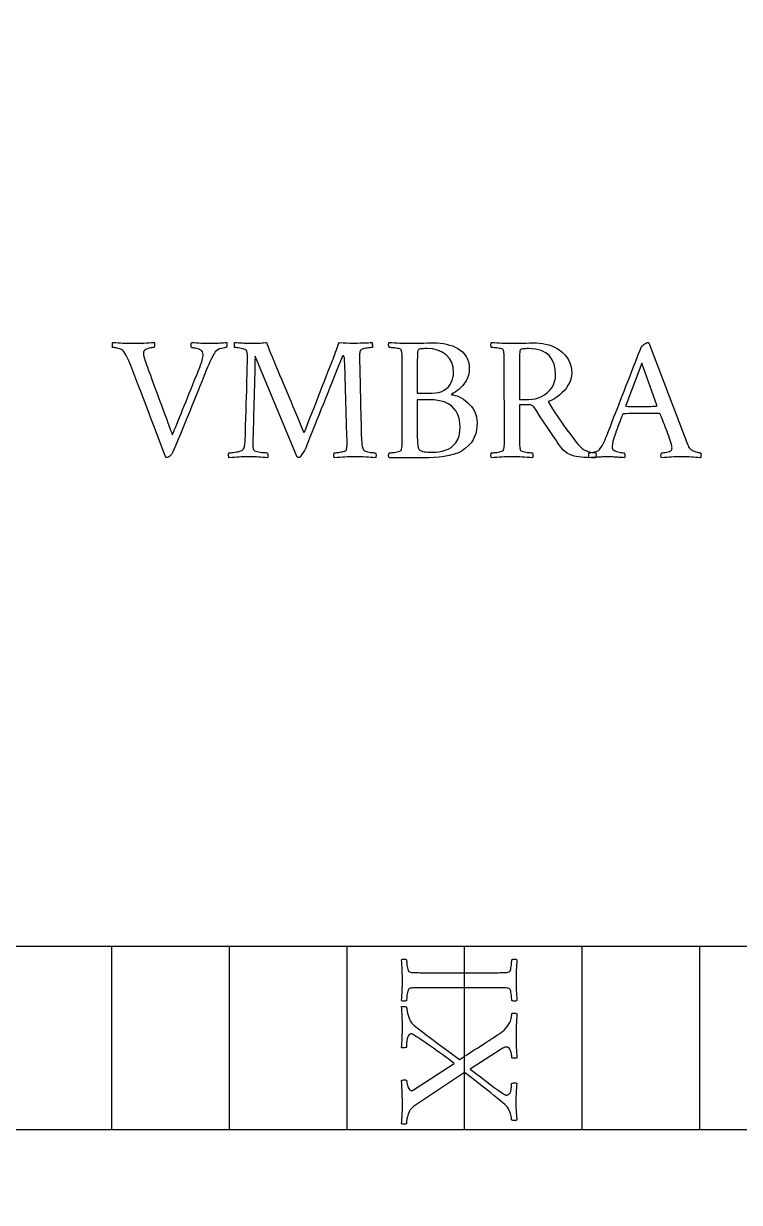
# Model space of a CAD drawing. Header units: millimetres. Extents: x -93 to 93, y -93 to 104.
# Drawn here: x 0.88 to 22.42, y -44.65 to -9.17 of the extents above; entities that cross this region are included whole.
import ezdxf

# ---------------------------------------------------------------- set-up
doc = ezdxf.new("R2010")
doc.units = ezdxf.units.MM
for name, color, linetype in [('CUT_OUTER', 1, 'Continuous'), ('ENGRAVE', 7, 'Continuous'), ('TEXT', 5, 'Continuous')]:
    doc.layers.add(name, color=color, linetype=linetype)

msp = doc.modelspace()

# ---------------------------------------------------------------- linework, layer by layer
at = {"layer": 'CUT_OUTER'}
msp.add_arc((-0.0002, -0.0002), 92.4998, 179.658282, 0.243527, dxfattribs=at)
at = {"layer": 'ENGRAVE'}
for points in [[(-42.4575, 0), (-42.4575, -42.4575), (42.4575, -42.4575), (42.4575, 0)], [(-36.938, 0), (-36.938, -36.938), (36.938, -36.938), (36.938, 0)], [(3.5381, -42.4575), (3.5381, -36.938)], [(7.0763, -42.4575), (7.0763, -36.938)], [(10.6144, -42.4575), (10.6144, -36.938)], [(14.1525, -42.4575), (14.1525, -36.938)], [(17.6906, -42.4575), (17.6906, -36.938)], [(21.2288, -42.4575), (21.2288, -36.938)]]:
    msp.add_lwpolyline(points, dxfattribs=at)
for radius in [90.65, 90.65, 88.2219, 83.7125, 83.7125, 80.1513, 73.5375, 73.5375, 69.6525, 62.4375, 62.4375]:
    msp.add_circle((0, 0), radius, dxfattribs=at)
at = {"layer": 'TEXT'}
for points in [[(4.1656, -18.7931), (4.2504, -18.7926), (4.3338, -18.7911), (4.4159, -18.7886), (4.4967, -18.785), (4.5765, -18.7812), (4.6556, -18.7777), (4.7341, -18.7745), (4.8119, -18.7717), (4.8164, -18.7849), (4.8192, -18.8031), (4.8204, -18.8263), (4.8199, -18.8545), (4.8177, -18.8817), (4.8139, -18.9019), (4.8084, -18.9151), (4.8012, -18.9213), (4.787, -18.9221), (4.7658, -18.9246), (4.7376, -18.9288), (4.7024, -18.9346), (4.6641, -18.9426), (4.6269, -18.9533), (4.5907, -18.9667), (4.5555, -18.9827), (4.5251, -19.0025), (4.5034, -19.0274), (4.4904, -19.0573), (4.486, -19.0922), (4.4921, -19.1463), (4.5101, -19.223), (4.5401, -19.3225), (4.5822, -19.4447), (4.6054, -19.5083), (4.6323, -19.5816), (4.6628, -19.6645), (4.697, -19.7572), (4.7339, -19.8572), (4.7725, -19.9622), (4.8127, -20.0722), (4.8546, -20.1872), (4.8975, -20.3047), (4.9407, -20.4222), (4.9843, -20.5397), (5.0282, -20.6572), (5.0713, -20.7724), (5.1123, -20.8829), (5.1514, -20.9887), (5.1884, -21.0899), (5.2228, -21.1842), (5.2539, -21.2695), (5.2816, -21.3458), (5.306, -21.413), (5.3262, -21.4686), (5.3413, -21.5098), (5.3515, -21.5367), (5.3567, -21.5492), (5.365, -21.531), (5.3794, -21.4978), (5.3998, -21.4496), (5.4261, -21.3863), (5.4574, -21.3107), (5.4922, -21.2254), (5.5308, -21.1304), (5.573, -21.0258), (5.6183, -20.9134), (5.6658, -20.7954), (5.7157, -20.6717), (5.768, -20.5424), (5.8216, -20.4097), (5.8755, -20.276), (5.9297, -20.1413), (5.9843, -20.0056), (6.0382, -19.8714), (6.0905, -19.7412), (6.1411, -19.615), (6.19, -19.4928), (6.208, -19.4467), (6.2247, -19.3993), (6.24, -19.3506), (6.2541, -19.3005), (6.2657, -19.2518), (6.2741, -19.207), (6.2791, -19.1663), (6.2808, -19.1296), (6.2763, -19.0895), (6.2627, -19.0548), (6.2402, -19.0254), (6.2087, -19.0014), (6.1719, -18.9817), (6.1339, -18.9653), (6.0945, -18.9523), (6.0538, -18.9426), (6.0155, -18.9356), (5.9836, -18.9306), (5.9581, -18.9276), (5.9389, -18.9266), (5.9296, -18.9181), (5.9229, -18.9032), (5.9189, -18.882), (5.9175, -18.8545), (5.9189, -18.8263), (5.9229, -18.8031), (5.9296, -18.7849), (5.9389, -18.7717), (6.01, -18.7745), (6.0791, -18.7777), (6.1462, -18.7812), (6.2113, -18.785), (6.2764, -18.7886), (6.3435, -18.7911), (6.4126, -18.7926), (6.4837, -18.7931), (6.542, -18.7929), (6.5939, -18.7924), (6.6395, -18.7916), (6.6787, -18.7904), (6.7146, -18.7889), (6.7501, -18.787), (6.7854, -18.7849), (6.8202, -18.7824), (6.857, -18.7797), (6.8977, -18.777), (6.9424, -18.7744), (6.9912, -18.7717), (6.9955, -18.785), (6.9979, -18.8037), (6.9982, -18.8278), (6.9965, -18.8572), (6.9935, -18.8852), (6.9898, -18.9052), (6.9855, -18.9172), (6.9805, -18.9213), (6.9593, -18.9229), (6.9277, -18.9279), (6.8858, -18.9363), (6.8336, -18.948), (6.779, -18.9647), (6.7301, -18.988), (6.6869, -19.0181), (6.6493, -19.0548), (6.6235, -19.0883), (6.5939, -19.1356), (6.5607, -19.1965), (6.5238, -19.2711), (6.4862, -19.3517), (6.451, -19.4307), (6.4181, -19.508), (6.3876, -19.5836), (6.317, -19.7589), (6.2494, -19.9268), (6.1848, -20.0874), (6.1232, -20.2406), (6.0634, -20.3888), (6.0043, -20.5344), (5.9459, -20.6772), (5.8882, -20.8175), (5.8302, -20.9577), (5.7713, -21.1006), (5.7114, -21.2461), (5.6505, -21.3943), (5.587, -21.5479), (5.5196, -21.7095), (5.4482, -21.8791), (5.3727, -22.0567), (5.3509, -22.1034), (5.328, -22.1421), (5.3041, -22.1728), (5.2792, -22.1955), (5.2537, -22.2119), (5.2278, -22.2236), (5.2016, -22.2306), (5.1751, -22.2329), (5.1674, -22.2308), (5.1604, -22.2243), (5.1541, -22.2134), (5.1484, -22.1982), (5.143, -22.182), (5.1377, -22.1682), (5.1324, -22.1567), (5.127, -22.1475), (5.0404, -21.919), (4.9568, -21.6981), (4.8761, -21.485), (4.7985, -21.2795), (4.7221, -21.077), (4.645, -20.8729), (4.5672, -20.6671), (4.4887, -20.4596), (4.4074, -20.2459), (4.3211, -20.0216), (4.2298, -19.7866), (4.1335, -19.5409), (4.1043, -19.4654), (4.0754, -19.394), (4.0469, -19.3265), (4.0187, -19.2631), (3.9898, -19.203), (3.9592, -19.1456), (3.927, -19.0908), (3.8931, -19.0388), (3.8771, -19.0184), (3.8558, -19), (3.8291, -18.9837), (3.797, -18.9693), (3.7624, -18.957), (3.7282, -18.9466), (3.6943, -18.9383), (3.6608, -18.9319), (3.6296, -18.9273), (3.6027, -18.9239), (3.5802, -18.9219), (3.562, -18.9213), (3.5596, -18.9167), (3.558, -18.9032), (3.557, -18.8807), (3.5566, -18.8491), (3.557, -18.8173), (3.558, -18.7937), (3.5596, -18.7785), (3.562, -18.7717), (3.6489, -18.7745), (3.7282, -18.7777), (3.7998, -18.7812), (3.8638, -18.785), (3.9277, -18.7886), (3.9993, -18.7911), (4.0786, -18.7926), (4.1656, -18.7931)], [(7.771, -18.7931), (7.8358, -18.7926), (7.8965, -18.7911), (7.9533, -18.7886), (8.006, -18.785), (8.0558, -18.7812), (8.1035, -18.7777), (8.1493, -18.7745), (8.193, -18.7717), (8.2125, -18.8294), (8.2391, -18.9012), (8.2726, -18.987), (8.3132, -19.0868), (8.3592, -19.1985), (8.4093, -19.3199), (8.4634, -19.4509), (8.5215, -19.5916), (8.5828, -19.7393), (8.6464, -19.8914), (8.7123, -20.0478), (8.7806, -20.2085), (8.8497, -20.3713), (8.9181, -20.5337), (8.9859, -20.6958), (9.053, -20.8575), (9.1184, -21.0163), (9.1812, -21.1693), (9.2413, -21.3167), (9.2987, -21.4584), (9.302, -21.4631), (9.3067, -21.4664), (9.3127, -21.4684), (9.32, -21.4691), (9.3274, -21.4678), (9.3334, -21.4638), (9.3381, -21.4571), (9.3414, -21.4477), (9.4169, -21.255), (9.4883, -21.0718), (9.5557, -20.8984), (9.6192, -20.7347), (9.6808, -20.5758), (9.7427, -20.4169), (9.8049, -20.2579), (9.8675, -20.099), (9.9318, -19.936), (9.9991, -19.7645), (10.0693, -19.5848), (10.1426, -19.3966), (10.167, -19.3339), (10.192, -19.2684), (10.2177, -19.2003), (10.2441, -19.1296), (10.2698, -19.0598), (10.2935, -18.9947), (10.3152, -18.9343), (10.3349, -18.8785), (10.3513, -18.8318), (10.363, -18.7984), (10.37, -18.7784), (10.3723, -18.7717), (10.4921, -18.7787), (10.6006, -18.7837), (10.6978, -18.7867), (10.7836, -18.7877), (10.8552, -18.7874), (10.9311, -18.7864), (11.0114, -18.7847), (11.0961, -18.7824), (11.178, -18.7797), (11.2503, -18.777), (11.3129, -18.7744), (11.3658, -18.7717), (11.3685, -18.7807), (11.3711, -18.7971), (11.3738, -18.8208), (11.3765, -18.8518), (11.3788, -18.8822), (11.3805, -18.9039), (11.3815, -18.9169), (11.3818, -18.9213), (11.3603, -18.9219), (11.3331, -18.9239), (11.3002, -18.9273), (11.2616, -18.9319), (11.2208, -18.9379), (11.1809, -18.9453), (11.142, -18.954), (11.1041, -18.964), (11.0704, -18.975), (11.044, -18.9867), (11.025, -18.999), (11.0133, -19.0121), (11.0059, -19.0321), (10.9999, -19.0548), (10.9952, -19.0802), (10.9919, -19.1082), (10.9896, -19.1369), (10.9879, -19.1643), (10.9869, -19.1903), (10.9866, -19.215), (10.9892, -19.2905), (10.9919, -19.3833), (10.9946, -19.4935), (10.9972, -19.621), (11.0001, -19.7614), (11.0033, -19.9101), (11.0068, -20.0672), (11.0106, -20.2326), (11.0146, -20.4017), (11.0186, -20.5698), (11.0226, -20.7368), (11.0266, -20.9029), (11.0305, -21.0638), (11.034, -21.2154), (11.0371, -21.3576), (11.04, -21.4905), (11.043, -21.5643), (11.0467, -21.636), (11.051, -21.7058), (11.056, -21.7736), (11.063, -21.8377), (11.0734, -21.8964), (11.087, -21.9498), (11.1041, -21.9979), (11.1161, -22.0154), (11.1361, -22.0306), (11.1642, -22.0435), (11.2002, -22.054), (11.2404, -22.0627), (11.281, -22.07), (11.3219, -22.076), (11.3631, -22.0807), (11.4007, -22.0842), (11.4306, -22.0867), (11.4528, -22.0882), (11.4673, -22.0887), (11.4765, -22.1082), (11.4826, -22.1294), (11.4858, -22.1523), (11.486, -22.1769), (11.4845, -22.1997), (11.4826, -22.2176), (11.4805, -22.2304), (11.478, -22.2383), (11.401, -22.2331), (11.3251, -22.2283), (11.2501, -22.2238), (11.1762, -22.2196), (11.1012, -22.2161), (11.0233, -22.2136), (10.9423, -22.2121), (10.8584, -22.2116), (10.7706, -22.2121), (10.6888, -22.2136), (10.613, -22.2161), (10.5432, -22.2196), (10.4735, -22.2238), (10.3977, -22.2283), (10.3159, -22.2331), (10.2281, -22.2383), (10.2254, -22.2303), (10.2227, -22.2169), (10.2201, -22.1982), (10.2174, -22.1742), (10.2161, -22.1488), (10.2174, -22.1261), (10.2214, -22.1061), (10.2281, -22.0887), (10.2464, -22.0882), (10.2695, -22.0867), (10.2972, -22.0842), (10.3296, -22.0807), (10.3643, -22.0764), (10.399, -22.0714), (10.4337, -22.0657), (10.4684, -22.0593), (10.5008, -22.0525), (10.5285, -22.0453), (10.5516, -22.0378), (10.5699, -22.03), (10.5823, -22.0183), (10.5926, -21.9993), (10.601, -21.9729), (10.6073, -21.9392), (10.612, -21.9031), (10.6153, -21.8697), (10.6173, -21.839), (10.618, -21.811), (10.6177, -21.7794), (10.6167, -21.7435), (10.615, -21.7033), (10.6127, -21.6587), (10.6103, -21.6142), (10.6087, -21.5739), (10.6077, -21.5381), (10.6073, -21.5065), (10.602, -21.3187), (10.5966, -21.1346), (10.5913, -20.9542), (10.586, -20.7774), (10.5806, -20.6015), (10.5753, -20.4235), (10.5699, -20.2436), (10.5646, -20.0616), (10.5589, -19.8752), (10.5526, -19.6817), (10.5456, -19.4813), (10.5379, -19.2738), (10.5372, -19.2641), (10.5352, -19.2511), (10.5319, -19.2347), (10.5272, -19.215), (10.5209, -19.1963), (10.5125, -19.183), (10.5022, -19.175), (10.4898, -19.1723), (10.4841, -19.1746), (10.4778, -19.1816), (10.4708, -19.1933), (10.4631, -19.2097), (10.3845, -19.4063), (10.3089, -19.5956), (10.2363, -19.7776), (10.1667, -19.9521), (10.0991, -20.1216), (10.0325, -20.288), (9.9669, -20.4514), (9.9023, -20.6118), (9.838, -20.7714), (9.7734, -20.9323), (9.7085, -21.0945), (9.6432, -21.2581), (9.5766, -21.4255), (9.5077, -21.5993), (9.4364, -21.7794), (9.3628, -21.9659), (9.3558, -21.9792), (9.3454, -21.9979), (9.3317, -22.022), (9.3147, -22.0513), (9.2958, -22.0829), (9.2766, -22.1134), (9.2571, -22.143), (9.2372, -22.1715), (9.2177, -22.1964), (9.1992, -22.2149), (9.1817, -22.2271), (9.1651, -22.2329), (9.1588, -22.2346), (9.1504, -22.2343), (9.1401, -22.2319), (9.1277, -22.2276), (9.1251, -22.2253), (9.1224, -22.2236), (9.1197, -22.2226), (9.1171, -22.2223), (7.8458, -19.1776), (7.8428, -19.3499), (7.8391, -19.5248), (7.8348, -19.7024), (7.8298, -19.8827), (7.8246, -20.063), (7.8198, -20.2406), (7.8153, -20.4155), (7.8111, -20.5878), (7.8071, -20.7545), (7.8031, -20.9129), (7.7991, -21.063), (7.7951, -21.2047), (7.7912, -21.3356), (7.7877, -21.4531), (7.7845, -21.5572), (7.7817, -21.6481), (7.7794, -21.7227), (7.7777, -21.7782), (7.7767, -21.8148), (7.7764, -21.8323), (7.7767, -21.8515), (7.7777, -21.8717), (7.7794, -21.8929), (7.7817, -21.9151), (7.7847, -21.937), (7.7884, -21.9572), (7.7927, -21.9757), (7.7977, -21.9926), (7.8106, -22.0103), (7.8331, -22.026), (7.8653, -22.0396), (7.9072, -22.0513), (7.9541, -22.0612), (8.0014, -22.0694), (8.0489, -22.0759), (8.0969, -22.0807), (8.1402, -22.0842), (8.1743, -22.0867), (8.199, -22.0882), (8.2144, -22.0887), (8.2234, -22.1017), (8.2291, -22.1194), (8.2314, -22.1418), (8.2304, -22.1688), (8.2277, -22.1952), (8.225, -22.2156), (8.2224, -22.2299), (8.2197, -22.2383), (8.1449, -22.2331), (8.0755, -22.2283), (8.0114, -22.2238), (7.9526, -22.2196), (7.8929, -22.2161), (7.8258, -22.2136), (7.7513, -22.2121), (7.6695, -22.2116), (7.5824, -22.2121), (7.5026, -22.2136), (7.4302, -22.2161), (7.3651, -22.2196), (7.3, -22.2238), (7.2275, -22.2283), (7.1477, -22.2331), (7.0606, -22.2383), (7.0579, -22.2303), (7.0553, -22.2169), (7.0526, -22.1982), (7.0499, -22.1742), (7.0486, -22.1488), (7.0499, -22.1261), (7.0539, -22.1061), (7.0606, -22.0887), (7.0805, -22.0881), (7.108, -22.086), (7.1432, -22.0827), (7.1861, -22.078), (7.2327, -22.072), (7.2789, -22.0647), (7.3248, -22.056), (7.3704, -22.046), (7.4115, -22.0346), (7.4439, -22.022), (7.4676, -22.0079), (7.4826, -21.9926), (7.4996, -21.9654), (7.5133, -21.9372), (7.5236, -21.9079), (7.5307, -21.8777), (7.5357, -21.8455), (7.54, -21.8103), (7.5437, -21.7721), (7.5467, -21.7308), (7.5545, -21.4982), (7.562, -21.2701), (7.5692, -21.0468), (7.5761, -20.8281), (7.5824, -20.6173), (7.5881, -20.4175), (7.5931, -20.2287), (7.5974, -20.051), (7.6013, -19.8867), (7.6048, -19.7385), (7.6079, -19.6063), (7.6108, -19.4901), (7.6131, -19.3931), (7.6148, -19.3185), (7.6158, -19.2663), (7.6161, -19.2364), (7.616, -19.2074), (7.6155, -19.179), (7.6146, -19.1513), (7.6135, -19.1242), (7.6113, -19.0982), (7.6074, -19.0735), (7.6019, -19.0501), (7.5948, -19.0281), (7.5852, -19.0126), (7.5674, -18.998), (7.5412, -18.9845), (7.5066, -18.972), (7.4676, -18.9606), (7.4278, -18.9506), (7.3874, -18.942), (7.3464, -18.9346), (7.3082, -18.9288), (7.2763, -18.9246), (7.2507, -18.9221), (7.2315, -18.9213), (7.2292, -18.9167), (7.2275, -18.9032), (7.2265, -18.8807), (7.2262, -18.8491), (7.2265, -18.8173), (7.2275, -18.7937), (7.2292, -18.7785), (7.2315, -18.7717), (7.29, -18.7744), (7.3424, -18.777), (7.3888, -18.7797), (7.4292, -18.7824), (7.4666, -18.7849), (7.504, -18.787), (7.5413, -18.7889), (7.5787, -18.7904), (7.6188, -18.7916), (7.6642, -18.7924), (7.7149, -18.7929), (7.771, -18.7931)], [(13.2406, -18.7824), (13.3294, -18.7849), (13.4196, -18.7924), (13.5111, -18.8049), (13.6039, -18.8224), (13.6953, -18.8455), (13.7828, -18.8745), (13.8663, -18.9096), (13.9457, -18.9506), (14.0195, -18.9985), (14.0859, -19.0541), (14.145, -19.1174), (14.1968, -19.1883), (14.2388, -19.2678), (14.2689, -19.3566), (14.2869, -19.4547), (14.2929, -19.5622), (14.2871, -19.6587), (14.2695, -19.7505), (14.2403, -19.8376), (14.1994, -19.9201), (14.1507, -19.9965), (14.0979, -20.0657), (14.0412, -20.1274), (13.9804, -20.1818), (13.9198, -20.2286), (13.8636, -20.2673), (13.8117, -20.298), (13.7641, -20.3207), (13.7581, -20.326), (13.7561, -20.3314), (13.7581, -20.3367), (13.7641, -20.3421), (13.8142, -20.3481), (13.8683, -20.3608), (13.9264, -20.3801), (13.9884, -20.4062), (14.0524, -20.4387), (14.116, -20.4776), (14.1792, -20.5228), (14.2422, -20.5744), (14.3021, -20.632), (14.3563, -20.6953), (14.4049, -20.7642), (14.4478, -20.8388), (14.4829, -20.9186), (14.5079, -21.0031), (14.5229, -21.0922), (14.5279, -21.186), (14.5231, -21.2962), (14.5086, -21.4023), (14.4844, -21.5045), (14.4505, -21.6026), (14.4046, -21.6968), (14.3443, -21.7869), (14.2697, -21.8731), (14.1807, -21.9552), (14.0799, -22.0268), (13.9644, -22.0867), (13.8342, -22.135), (13.6893, -22.1715), (13.5374, -22.1987), (13.3862, -22.2189), (13.2356, -22.2321), (13.0857, -22.2383), (11.8839, -22.2383), (11.8747, -22.2256), (11.8686, -22.2089), (11.8654, -22.1882), (11.8652, -22.1635), (11.8674, -22.1388), (11.8712, -22.1181), (11.8767, -22.1014), (11.8839, -22.0887), (11.9033, -22.0882), (11.9293, -22.0867), (11.962, -22.0842), (12.0014, -22.0807), (12.0437, -22.0759), (12.0849, -22.0694), (12.1251, -22.0612), (12.1643, -22.0513), (12.1986, -22.0403), (12.2238, -22.0286), (12.24, -22.0163), (12.2471, -22.0033), (12.2567, -21.9689), (12.2638, -21.9298), (12.2687, -21.8861), (12.2712, -21.8377), (12.2723, -21.7859), (12.2732, -21.7322), (12.2737, -21.6764), (12.2738, -21.6187), (12.2738, -19.3913), (12.2737, -19.3334), (12.2732, -19.2771), (12.2723, -19.2225), (12.2712, -19.1696), (12.2687, -19.1201), (12.2638, -19.0755), (12.2567, -19.0359), (12.2471, -19.0014), (12.24, -18.9864), (12.2238, -18.9733), (12.1986, -18.9623), (12.1643, -18.9533), (12.1251, -18.9458), (12.0849, -18.9393), (12.0437, -18.9338), (12.0014, -18.9293), (11.962, -18.9258), (11.9293, -18.9233), (11.9033, -18.9218), (11.8839, -18.9213), (11.8767, -18.9086), (11.8712, -18.8919), (11.8674, -18.8712), (11.8652, -18.8465), (11.8654, -18.8218), (11.8686, -18.8011), (11.8747, -18.7844), (11.8839, -18.7717), (11.9637, -18.7745), (12.0428, -18.7777), (12.1213, -18.7812), (12.1991, -18.785), (12.2762, -18.7886), (12.3526, -18.7911), (12.4284, -18.7926), (12.5035, -18.7931), (12.5823, -18.7927), (12.6638, -18.7917), (12.7479, -18.7901), (12.8347, -18.7877), (12.9262, -18.7854), (13.0243, -18.7837), (13.1291, -18.7827), (13.2406, -18.7824)], [(16.3173, -18.7824), (16.4061, -18.786), (16.4962, -18.7971), (16.5877, -18.8154), (16.6805, -18.8411), (16.7722, -18.8738), (16.8601, -18.9132), (16.9444, -18.9593), (17.025, -19.0121), (17.1, -19.0716), (17.1673, -19.1382), (17.2269, -19.2119), (17.2788, -19.2925), (17.3208, -19.3801), (17.3509, -19.4748), (17.3689, -19.5764), (17.3749, -19.6851), (17.3684, -19.7779), (17.3489, -19.8694), (17.3163, -19.9595), (17.2708, -20.0483), (17.215, -20.1338), (17.1519, -20.2139), (17.0815, -20.2887), (17.0037, -20.3581), (16.9214, -20.4202), (16.8374, -20.4729), (16.7518, -20.5163), (16.6645, -20.5504), (16.7333, -20.6629), (16.8007, -20.7707), (16.8668, -20.8739), (16.9316, -20.9724), (16.9963, -21.0683), (17.0624, -21.164), (17.1299, -21.2593), (17.1986, -21.3543), (17.2701, -21.4516), (17.3455, -21.5539), (17.425, -21.6612), (17.5084, -21.7736), (17.5657, -21.8437), (17.6253, -21.9044), (17.6872, -21.9559), (17.7515, -21.9979), (17.8221, -22.0316), (17.903, -22.058), (17.9943, -22.077), (18.096, -22.0887), (18.1047, -22.1017), (18.1094, -22.1194), (18.11, -22.1418), (18.1067, -22.1688), (18.1017, -22.1952), (18.0973, -22.2156), (18.0937, -22.2299), (18.0907, -22.2383), (17.9653, -22.2371), (17.851, -22.2336), (17.7476, -22.2278), (17.6553, -22.2196), (17.5744, -22.2097), (17.5051, -22.1989), (17.4475, -22.187), (17.4016, -22.1742), (17.3722, -22.162), (17.3375, -22.1468), (17.2975, -22.1286), (17.2521, -22.1074), (17.2043, -22.0802), (17.1572, -22.044), (17.1108, -21.9988), (17.0651, -21.9445), (17.0457, -21.9181), (17.0197, -21.8817), (16.987, -21.8353), (16.9476, -21.7789), (16.9029, -21.7142), (16.8541, -21.6427), (16.8014, -21.5646), (16.7446, -21.4798), (16.6849, -21.3902), (16.6231, -21.2975), (16.5593, -21.2019), (16.4936, -21.1032), (16.4275, -21.0036), (16.3627, -20.9049), (16.2993, -20.8073), (16.2372, -20.7106), (16.2111, -20.6826), (16.1758, -20.6626), (16.131, -20.6505), (16.0769, -20.6465), (15.8045, -20.6465), (15.8045, -21.6187), (15.8045, -21.6267), (15.8045, -21.6347), (15.8045, -21.6427), (15.8045, -21.6507), (15.8045, -21.6587), (15.8045, -21.6667), (15.8045, -21.6748), (15.8045, -21.6828), (15.8047, -21.7323), (15.8052, -21.7796), (15.806, -21.8245), (15.8072, -21.8671), (15.8094, -21.9066), (15.8132, -21.9425), (15.8187, -21.9747), (15.8259, -22.0033), (15.8352, -22.0163), (15.8526, -22.0286), (15.878, -22.0403), (15.9114, -22.0513), (15.9494, -22.0612), (15.9888, -22.0694), (16.0295, -22.0759), (16.0716, -22.0807), (16.111, -22.0842), (16.1437, -22.0867), (16.1698, -22.0882), (16.1891, -22.0887), (16.1963, -22.1014), (16.2018, -22.1181), (16.2056, -22.1388), (16.2078, -22.1635), (16.2076, -22.1882), (16.2045, -22.2089), (16.1983, -22.2256), (16.1891, -22.2383), (16.1098, -22.2331), (16.0322, -22.2283), (15.9563, -22.2238), (15.882, -22.2196), (15.808, -22.2161), (15.7331, -22.2136), (15.6571, -22.2121), (15.5802, -22.2116), (15.5051, -22.2121), (15.4293, -22.2136), (15.3528, -22.2161), (15.2757, -22.2196), (15.1979, -22.2238), (15.1195, -22.2283), (15.0404, -22.2331), (14.9606, -22.2383), (14.9514, -22.2256), (14.9452, -22.2089), (14.9421, -22.1882), (14.9419, -22.1635), (14.9441, -22.1388), (14.9479, -22.1181), (14.9534, -22.1014), (14.9606, -22.0887), (14.9799, -22.0882), (15.006, -22.0867), (15.0387, -22.0842), (15.0781, -22.0807), (15.1203, -22.0759), (15.1616, -22.0694), (15.2018, -22.0612), (15.241, -22.0513), (15.2752, -22.0403), (15.3004, -22.0286), (15.3166, -22.0163), (15.3238, -22.0033), (15.3333, -21.9689), (15.3405, -21.9298), (15.3453, -21.8861), (15.3478, -21.8377), (15.349, -21.7859), (15.3498, -21.7322), (15.3503, -21.6764), (15.3505, -21.6187), (15.3452, -19.3913), (15.345, -19.3334), (15.3445, -19.2771), (15.3437, -19.2225), (15.3425, -19.1696), (15.34, -19.1201), (15.3352, -19.0755), (15.328, -19.0359), (15.3185, -19.0014), (15.3113, -18.9864), (15.2951, -18.9733), (15.2699, -18.9623), (15.2357, -18.9533), (15.1966, -18.9458), (15.1569, -18.9393), (15.1165, -18.9338), (15.0754, -18.9293), (15.0372, -18.9258), (15.0053, -18.9233), (14.9798, -18.9218), (14.9606, -18.9213), (14.9534, -18.9086), (14.9479, -18.8919), (14.9441, -18.8712), (14.9419, -18.8465), (14.9421, -18.8218), (14.9452, -18.8011), (14.9514, -18.7844), (14.9606, -18.7717), (15.0402, -18.7745), (15.1188, -18.7777), (15.1964, -18.7812), (15.2731, -18.785), (15.349, -18.7886), (15.4246, -18.7911), (15.4999, -18.7926), (15.5748, -18.7931), (15.6538, -18.7927), (15.7358, -18.7917), (15.8207, -18.7901), (15.9087, -18.7877), (16.0013, -18.7854), (16.1003, -18.7837), (16.2056, -18.7827), (16.3173, -18.7824)], [(18.4592, -21.4958), (18.4624, -21.4876), (18.4719, -21.4631), (18.4878, -21.4222), (18.51, -21.365), (18.5375, -21.2937), (18.5694, -21.2107), (18.6056, -21.1161), (18.6462, -21.0098), (18.6904, -20.8944), (18.7376, -20.7727), (18.7879, -20.6447), (18.8411, -20.5103), (18.896, -20.3718), (18.9513, -20.2312), (19.0069, -20.0887), (19.0628, -19.9441), (19.1184, -19.8001), (19.173, -19.659), (19.2265, -19.521), (19.2791, -19.386), (19.3297, -19.2564), (19.3773, -19.1349), (19.4218, -19.0214), (19.4634, -18.9159), (19.4773, -18.8939), (19.4975, -18.8705), (19.524, -18.8458), (19.5569, -18.8198), (19.5908, -18.7964), (19.6203, -18.7797), (19.6455, -18.7697), (19.6664, -18.7664), (19.6712, -18.7665), (19.6751, -18.767), (19.6779, -18.7679), (19.6797, -18.769), (19.6816, -18.7705), (19.6844, -18.7724), (19.6882, -18.7745), (19.6931, -18.777), (20.756, -21.5653), (20.8084, -21.7028), (20.8482, -21.8056), (20.8752, -21.8737), (20.8896, -21.9071), (20.9061, -21.9355), (20.929, -21.9619), (20.9582, -21.9862), (20.9937, -22.0086), (21.0325, -22.0285), (21.0712, -22.0453), (21.1099, -22.0592), (21.1486, -22.07), (21.1838, -22.0782), (21.2121, -22.084), (21.2333, -22.0876), (21.2474, -22.0887), (21.2565, -22.1039), (21.2621, -22.1228), (21.2645, -22.1453), (21.2635, -22.1715), (21.2608, -22.1967), (21.2581, -22.2162), (21.2555, -22.2301), (21.2528, -22.2383), (21.1773, -22.2331), (21.1059, -22.2283), (21.0385, -22.2238), (20.975, -22.2196), (20.9106, -22.2161), (20.8402, -22.2136), (20.7637, -22.2121), (20.6813, -22.2116), (20.5943, -22.2121), (20.515, -22.2136), (20.4434, -22.2161), (20.3795, -22.2196), (20.3155, -22.2238), (20.2439, -22.2283), (20.1646, -22.2331), (20.0777, -22.2383), (20.0685, -22.2256), (20.0623, -22.2089), (20.0591, -22.1882), (20.059, -22.1635), (20.0615, -22.1388), (20.0663, -22.1181), (20.0735, -22.1014), (20.083, -22.0887), (20.1104, -22.0876), (20.1444, -22.084), (20.1852, -22.0782), (20.2326, -22.07), (20.2793, -22.0598), (20.318, -22.048), (20.3487, -22.0345), (20.3715, -22.0193), (20.3808, -22.0066), (20.3875, -21.9899), (20.3915, -21.9692), (20.3928, -21.9445), (20.3906, -21.9163), (20.3841, -21.8797), (20.3733, -21.8348), (20.3581, -21.7816), (20.3396, -21.7223), (20.3187, -21.6594), (20.2955, -21.5928), (20.27, -21.5225), (20.2433, -21.4509), (20.2165, -21.3803), (20.1898, -21.3107), (20.1631, -21.2421), (20.1376, -21.177), (20.1144, -21.1179), (20.0935, -21.0648), (20.075, -21.0178), (20.0598, -20.9792), (20.049, -20.9517), (20.0425, -20.9351), (20.0403, -20.9296), (20.0396, -20.929), (20.0376, -20.927), (20.0343, -20.9236), (20.0296, -20.9189), (20.0243, -20.9143), (20.0189, -20.9109), (20.0136, -20.9089), (20.0082, -20.9083), (19.9658, -20.9059), (19.9188, -20.9043), (19.867, -20.9033), (19.8106, -20.9029), (19.7528, -20.9029), (19.6971, -20.9029), (19.6433, -20.9029), (19.5916, -20.9029), (19.5782, -20.9029), (19.5649, -20.9029), (19.5515, -20.9029), (19.5382, -20.9029), (19.5252, -20.9029), (19.5128, -20.9029), (19.5011, -20.9029), (19.4901, -20.9029), (19.413, -20.9031), (19.3419, -20.9036), (19.2768, -20.9044), (19.2177, -20.9056), (19.1576, -20.9074), (19.0895, -20.9103), (19.0134, -20.9141), (18.9293, -20.9189), (18.9263, -20.9194), (18.9226, -20.921), (18.9182, -20.9235), (18.9132, -20.927), (18.9086, -20.9305), (18.9052, -20.933), (18.9032, -20.9345), (18.9026, -20.935), (18.9001, -20.9416), (18.8925, -20.9617), (18.88, -20.9951), (18.8625, -21.0418), (18.8415, -21.0977), (18.8184, -21.1586), (18.7934, -21.2246), (18.7664, -21.2955), (18.7391, -21.3678), (18.7136, -21.4377), (18.6897, -21.5053), (18.6675, -21.5706), (18.6457, -21.6347), (18.6281, -21.6935), (18.615, -21.7469), (18.6061, -21.7949), (18.6003, -21.838), (18.5961, -21.8764), (18.5936, -21.9101), (18.5928, -21.9392), (18.5979, -21.967), (18.6135, -21.9919), (18.6393, -22.0138), (18.6755, -22.0326), (18.7173, -22.0485), (18.7597, -22.0613), (18.8027, -22.0712), (18.8465, -22.078), (18.8864, -22.0827), (18.9179, -22.086), (18.9411, -22.0881), (18.956, -22.0887), (18.961, -22.0969), (18.9653, -22.1108), (18.969, -22.1303), (18.972, -22.1555), (18.9737, -22.1817), (18.9733, -22.2042), (18.971, -22.2231), (18.9667, -22.2383), (18.9177, -22.2356), (18.8725, -22.2329), (18.8309, -22.2303), (18.7931, -22.2276), (18.757, -22.2249), (18.7209, -22.2223), (18.6849, -22.2196), (18.6488, -22.2169), (18.6099, -22.2146), (18.5654, -22.2129), (18.5151, -22.2119), (18.4592, -22.2116), (18.4028, -22.2119), (18.3511, -22.2129), (18.304, -22.2146), (18.2616, -22.2169), (18.2215, -22.2196), (18.1815, -22.2223), (18.1414, -22.2249), (18.1013, -22.2276), (18.0586, -22.2303), (18.0105, -22.2329), (17.9571, -22.2356), (17.8984, -22.2383), (17.8937, -22.2301), (17.8904, -22.2162), (17.8884, -22.1967), (17.8877, -22.1715), (17.8884, -22.1453), (17.8904, -22.1228), (17.8937, -22.1039), (17.8984, -22.0887), (17.9266, -22.0872), (17.9631, -22.0827), (18.008, -22.0752), (18.0613, -22.0647), (18.1139, -22.0508), (18.1568, -22.0333), (18.19, -22.0121), (18.2135, -21.9872), (18.2521, -21.935), (18.2876, -21.8797), (18.3202, -21.8215), (18.3497, -21.7602), (18.3776, -21.6966), (18.4051, -21.6314), (18.4323, -21.5644), (18.4592, -21.4958)], [(12.7279, -20.294), (13.1605, -20.294), (13.2724, -20.2883), (13.3728, -20.2713), (13.462, -20.2429), (13.5398, -20.2032), (13.607, -20.1546), (13.6646, -20.0997), (13.7125, -20.0384), (13.7508, -19.9708), (13.78, -19.8996), (13.8008, -19.8273), (13.8133, -19.754), (13.8175, -19.6797), (13.8037, -19.516), (13.7621, -19.3719), (13.6928, -19.2476), (13.5959, -19.1429), (13.4762, -19.06), (13.3388, -19.0007), (13.1837, -18.9652), (13.011, -18.9533), (12.9838, -18.9536), (12.9502, -18.9546), (12.9103, -18.9563), (12.8641, -18.9586), (12.8198, -18.9633), (12.786, -18.972), (12.7624, -18.9847), (12.7492, -19.0014), (12.7421, -19.0257), (12.7365, -19.0561), (12.7327, -19.0925), (12.7305, -19.1349), (12.7294, -19.181), (12.7285, -19.2284), (12.728, -19.2771), (12.7279, -19.3272), (12.7279, -19.3376), (12.7279, -19.3472), (12.7279, -19.3562), (12.7279, -19.3646), (12.7279, -19.3726), (12.7279, -19.3806), (12.7279, -19.3886), (12.7279, -19.3966)], [(16.8888, -19.7332), (16.8773, -19.5699), (16.8428, -19.422), (16.7852, -19.2895), (16.7046, -19.1723), (16.5969, -19.0765), (16.4582, -19.0081), (16.2884, -18.967), (16.0876, -18.9533), (16.0604, -18.9536), (16.0269, -18.9546), (15.987, -18.9563), (15.9407, -18.9586), (15.8965, -18.9633), (15.8626, -18.972), (15.8391, -18.9847), (15.8259, -19.0014), (15.8164, -19.0296), (15.8092, -19.0661), (15.8044, -19.111), (15.8019, -19.1643), (15.8007, -19.2219), (15.7999, -19.2798), (15.7994, -19.3381), (15.7992, -19.3966), (15.8045, -20.4863), (16.0823, -20.4863), (16.1826, -20.4804), (16.2806, -20.4629), (16.3762, -20.4337), (16.4695, -20.3928), (16.5575, -20.3414), (16.6371, -20.2806), (16.7084, -20.2105), (16.7713, -20.1311), (16.8227, -20.0431), (16.8595, -19.9475), (16.8815, -19.8442), (16.8888, -19.7332)], [(19.4794, -19.3966), (19.004, -20.6679), (19.0042, -20.6686), (19.0047, -20.6706), (19.0055, -20.6739), (19.0067, -20.6786), (19.0082, -20.6833), (19.0101, -20.6866), (19.0122, -20.6886), (19.0147, -20.6893), (19.068, -20.6918), (19.1262, -20.6939), (19.1895, -20.6958), (19.2578, -20.6973), (19.325, -20.6984), (19.3853, -20.6993), (19.4385, -20.6998), (19.4848, -20.6999), (19.5447, -20.6996), (19.6016, -20.6986), (19.6555, -20.6969), (19.7064, -20.6946), (19.757, -20.6919), (19.8099, -20.6893), (19.8652, -20.6866), (19.9228, -20.6839), (19.9276, -20.6831), (19.9315, -20.6806), (19.9343, -20.6764), (19.9361, -20.6706), (19.9373, -20.6647), (19.9381, -20.6606), (19.9386, -20.6581), (19.9388, -20.6572)], [(12.7279, -20.4916), (12.7279, -21.624), (12.728, -21.6452), (12.7285, -21.6714), (12.7294, -21.7026), (12.7305, -21.7389), (12.7324, -21.7771), (12.7352, -21.8143), (12.7391, -21.8505), (12.7439, -21.8857), (12.7496, -21.9175), (12.7559, -21.9432), (12.7629, -21.9629), (12.7706, -21.9765), (12.8028, -22.0056), (12.8407, -22.0286), (12.8843, -22.0457), (12.9335, -22.0567), (12.9881, -22.0637), (13.0477, -22.0687), (13.1123, -22.0717), (13.1819, -22.0727), (13.2802, -22.069), (13.3775, -22.058), (13.4738, -22.0396), (13.5691, -22.0139), (13.6601, -21.9777), (13.7434, -21.9278), (13.819, -21.8642), (13.887, -21.7869), (13.943, -21.6936), (13.9831, -21.582), (14.0071, -21.4519), (14.0152, -21.3035), (14.0105, -21.2055), (13.9965, -21.1092), (13.9731, -21.0146), (13.9404, -20.9216), (13.8945, -20.8333), (13.8315, -20.7527), (13.7516, -20.6798), (13.6546, -20.6145), (13.5373, -20.5607), (13.3962, -20.5223), (13.2315, -20.4993), (13.043, -20.4916)], [(15.6994, -37.9671), (15.6999, -38.0441), (15.7014, -38.12), (15.7039, -38.195), (15.7074, -38.2689), (15.7113, -38.3432), (15.7148, -38.4192), (15.7179, -38.4968), (15.7208, -38.5761), (15.7081, -38.5852), (15.6914, -38.5914), (15.6707, -38.5946), (15.646, -38.5948), (15.6213, -38.5926), (15.6006, -38.5887), (15.5839, -38.5832), (15.5712, -38.5761), (15.5707, -38.5567), (15.5692, -38.5307), (15.5667, -38.4979), (15.5632, -38.4586), (15.5587, -38.4165), (15.5532, -38.3758), (15.5467, -38.3364), (15.5392, -38.2983), (15.5302, -38.2649), (15.5191, -38.2396), (15.5061, -38.2222), (15.4911, -38.2128), (15.4624, -38.2057), (15.4297, -38.2002), (15.3929, -38.1963), (15.3522, -38.1942), (15.3085, -38.193), (15.2628, -38.1921), (15.215, -38.1916), (15.1653, -38.1915), (15.1573, -38.1915), (15.1492, -38.1915), (15.1412, -38.1915), (15.1332, -38.1915), (15.1252, -38.1915), (15.1172, -38.1915), (15.1092, -38.1915), (15.1012, -38.1915), (12.8738, -38.1915), (12.8658, -38.1915), (12.8578, -38.1915), (12.8498, -38.1915), (12.8418, -38.1915), (12.8337, -38.1915), (12.8257, -38.1915), (12.8177, -38.1915), (12.8097, -38.1915), (12.7601, -38.1916), (12.7129, -38.1921), (12.668, -38.193), (12.6254, -38.1942), (12.5859, -38.1963), (12.55, -38.2002), (12.5178, -38.2057), (12.4892, -38.2128), (12.4762, -38.2222), (12.4638, -38.2396), (12.4522, -38.2649), (12.4411, -38.2983), (12.4313, -38.3364), (12.4231, -38.3758), (12.4166, -38.4165), (12.4118, -38.4586), (12.4083, -38.4979), (12.4058, -38.5307), (12.4043, -38.5567), (12.4038, -38.5761), (12.3911, -38.5832), (12.3744, -38.5887), (12.3537, -38.5926), (12.329, -38.5948), (12.3043, -38.5946), (12.2836, -38.5914), (12.2669, -38.5852), (12.2542, -38.5761), (12.2594, -38.4968), (12.2642, -38.4192), (12.2687, -38.3432), (12.2729, -38.2689), (12.2764, -38.195), (12.2789, -38.12), (12.2804, -38.0441), (12.2809, -37.9671), (12.2804, -37.892), (12.2789, -37.8162), (12.2764, -37.7398), (12.2729, -37.6627), (12.2687, -37.5849), (12.2642, -37.5064), (12.2594, -37.4273), (12.2542, -37.3475), (12.2669, -37.3384), (12.2836, -37.3322), (12.3043, -37.329), (12.329, -37.3288), (12.3537, -37.331), (12.3744, -37.3348), (12.3911, -37.3404), (12.4038, -37.3475), (12.4043, -37.3669), (12.4058, -37.3929), (12.4083, -37.4257), (12.4118, -37.465), (12.4166, -37.5073), (12.4231, -37.5485), (12.4313, -37.5887), (12.4411, -37.628), (12.4522, -37.6622), (12.4638, -37.6874), (12.4762, -37.7036), (12.4892, -37.7108), (12.5236, -37.7203), (12.5627, -37.7274), (12.6064, -37.7323), (12.6548, -37.7348), (12.7065, -37.736), (12.7603, -37.7368), (12.816, -37.7373), (12.8738, -37.7375), (15.1012, -37.7375), (15.1591, -37.7373), (15.2153, -37.7368), (15.2699, -37.736), (15.3228, -37.7348), (15.3724, -37.7323), (15.417, -37.7274), (15.4565, -37.7203), (15.4911, -37.7108), (15.5061, -37.7036), (15.5191, -37.6874), (15.5302, -37.6622), (15.5392, -37.628), (15.5467, -37.5887), (15.5532, -37.5485), (15.5587, -37.5073), (15.5632, -37.465), (15.5667, -37.4257), (15.5692, -37.3929), (15.5707, -37.3669), (15.5712, -37.3475), (15.5839, -37.3404), (15.6006, -37.3348), (15.6213, -37.331), (15.646, -37.3288), (15.6707, -37.329), (15.6914, -37.3322), (15.7081, -37.3384), (15.7208, -37.3475), (15.7179, -37.4273), (15.7148, -37.5064), (15.7113, -37.5849), (15.7074, -37.6627), (15.7039, -37.7398), (15.7014, -37.8162), (15.6999, -37.892), (15.6994, -37.9671)], [(15.6994, -39.6337), (15.6999, -39.7278), (15.7014, -39.8179), (15.7039, -39.9041), (15.7074, -39.9862), (15.7113, -40.066), (15.7148, -40.1451), (15.7179, -40.2236), (15.7208, -40.3013), (15.7074, -40.306), (15.6887, -40.3094), (15.6647, -40.3114), (15.6353, -40.312), (15.6073, -40.3107), (15.5872, -40.3067), (15.5752, -40.3), (15.5712, -40.2907), (15.5704, -40.2696), (15.5679, -40.2439), (15.5637, -40.2135), (15.5579, -40.1785), (15.5499, -40.1418), (15.5392, -40.1064), (15.5258, -40.0723), (15.5098, -40.0396), (15.4903, -40.0116), (15.4664, -39.9915), (15.4382, -39.9795), (15.4056, -39.9755), (15.3739, -39.9795), (15.3375, -39.9915), (15.2965, -40.0116), (15.2507, -40.0396), (14.3213, -40.6432), (14.4766, -40.7594), (14.6271, -40.8729), (14.773, -40.9837), (14.9142, -41.0919), (15.0454, -41.1914), (15.1613, -41.2762), (15.2618, -41.3463), (15.3469, -41.4017), (15.3602, -41.4089), (15.3736, -41.4144), (15.3869, -41.4182), (15.4003, -41.4204), (15.4123, -41.4215), (15.4217, -41.4224), (15.4283, -41.4229), (15.4323, -41.423), (15.4517, -41.419), (15.4724, -41.407), (15.4944, -41.387), (15.5178, -41.3589), (15.5388, -41.3172), (15.5539, -41.2561), (15.5629, -41.1757), (15.5659, -41.0759), (15.5721, -41.0687), (15.5852, -41.0632), (15.6054, -41.0593), (15.6326, -41.0572), (15.6612, -41.0567), (15.6854, -41.0578), (15.7053, -41.0607), (15.7208, -41.0652), (15.7156, -41.1404), (15.7108, -41.2114), (15.7063, -41.278), (15.7021, -41.3403), (15.6986, -41.4018), (15.6961, -41.4664), (15.6946, -41.534), (15.6941, -41.6047), (15.6947, -41.7021), (15.6967, -41.7916), (15.7001, -41.8731), (15.7048, -41.9465), (15.7098, -42.0129), (15.7141, -42.0734), (15.7178, -42.1278), (15.7208, -42.1762), (15.7081, -42.181), (15.6914, -42.1849), (15.6707, -42.1877), (15.646, -42.1895), (15.621, -42.189), (15.5993, -42.1849), (15.5809, -42.177), (15.5659, -42.1655), (15.565, -42.151), (15.5625, -42.1288), (15.5584, -42.0989), (15.5525, -42.0613), (15.5438, -42.0189), (15.5312, -41.9745), (15.5145, -41.9281), (15.4938, -41.8797), (15.4682, -41.8315), (15.437, -41.7856), (15.4001, -41.742), (15.3576, -41.7008), (15.2414, -41.6052), (15.1332, -41.5159), (15.0331, -41.4329), (14.9409, -41.3563), (14.8525, -41.2833), (14.7633, -41.2114), (14.6735, -41.1404), (14.5831, -41.0705), (14.4879, -40.9981), (14.3841, -40.9196), (14.2716, -40.8352), (14.1504, -40.7447), (12.6121, -41.7702), (12.56, -41.8126), (12.5159, -41.865), (12.4799, -41.9275), (12.4518, -41.9999), (12.4308, -42.0757), (12.4158, -42.1481), (12.4068, -42.2172), (12.4038, -42.283), (12.3907, -42.2899), (12.373, -42.2944), (12.3507, -42.2965), (12.3236, -42.2964), (12.2973, -42.2949), (12.2769, -42.293), (12.2625, -42.2909), (12.2542, -42.2884), (12.2594, -42.2136), (12.2642, -42.1441), (12.2687, -42.08), (12.2729, -42.0213), (12.2764, -41.9622), (12.2789, -41.8971), (12.2804, -41.826), (12.2809, -41.7489), (12.2804, -41.6429), (12.2789, -41.5439), (12.2764, -41.4519), (12.2729, -41.367), (12.2687, -41.282), (12.2642, -41.19), (12.2594, -41.091), (12.2542, -40.985), (12.2675, -40.9757), (12.2862, -40.969), (12.3103, -40.965), (12.3397, -40.9637), (12.3677, -40.965), (12.3877, -40.969), (12.3997, -40.9757), (12.4038, -40.985), (12.4048, -41.0036), (12.4078, -41.0271), (12.4128, -41.0557), (12.4198, -41.0892), (12.429, -41.1248), (12.4405, -41.1593), (12.4543, -41.1929), (12.4705, -41.2254), (12.4887, -41.2535), (12.5086, -41.2735), (12.5301, -41.2855), (12.5533, -41.2895), (12.5592, -41.289), (12.566, -41.2875), (12.5738, -41.285), (12.5827, -41.2815), (12.5915, -41.2773), (12.5994, -41.2728), (12.6062, -41.268), (12.6121, -41.2628), (13.8406, -40.4669), (13.761, -40.407), (13.677, -40.3447), (13.5887, -40.2801), (13.4961, -40.2132), (13.4018, -40.1456), (13.3085, -40.079), (13.2162, -40.0134), (13.1248, -39.9488), (13.0367, -39.887), (12.9539, -39.83), (12.8765, -39.7776), (12.8044, -39.7298), (12.7403, -39.6881), (12.6868, -39.6537), (12.6441, -39.6267), (12.6121, -39.607), (12.6061, -39.604), (12.5987, -39.6003), (12.59, -39.5959), (12.58, -39.5909), (12.569, -39.5863), (12.5573, -39.5829), (12.545, -39.5809), (12.5319, -39.5803), (12.5084, -39.5859), (12.4859, -39.603), (12.4643, -39.6313), (12.4438, -39.6711), (12.4263, -39.7245), (12.4138, -39.7939), (12.4063, -39.8794), (12.4038, -39.9809), (12.3907, -39.988), (12.373, -39.9935), (12.3507, -39.9974), (12.3236, -39.9996), (12.2973, -40.0001), (12.2769, -39.9989), (12.2625, -39.996), (12.2542, -39.9915), (12.2594, -39.9191), (12.2642, -39.846), (12.2687, -39.7722), (12.2729, -39.6978), (12.2764, -39.6233), (12.2789, -39.5495), (12.2804, -39.4764), (12.2809, -39.404), (12.2804, -39.3062), (12.2789, -39.2157), (12.2764, -39.1326), (12.2729, -39.0568), (12.2687, -38.984), (12.2642, -38.9099), (12.2594, -38.8345), (12.2542, -38.7577), (12.2694, -38.7535), (12.2882, -38.7517), (12.3108, -38.7522), (12.337, -38.755), (12.3622, -38.7588), (12.3817, -38.7623), (12.3956, -38.7655), (12.4038, -38.7684), (12.4049, -38.7845), (12.4084, -38.8118), (12.4143, -38.85), (12.4224, -38.8992), (12.4338, -38.955), (12.4492, -39.0127), (12.4685, -39.0725), (12.4919, -39.1342), (12.5198, -39.1935), (12.5526, -39.2457), (12.5905, -39.291), (12.6334, -39.3292), (12.759, -39.4257), (12.8791, -39.5175), (12.994, -39.6046), (13.1035, -39.6871), (13.2105, -39.767), (13.3178, -39.8467), (13.4255, -39.9259), (13.5335, -40.0049), (13.6438, -40.0855), (13.7585, -40.1698), (13.8775, -40.2578), (14.0008, -40.3494), (14.0518, -40.3179), (14.1083, -40.282), (14.1706, -40.2418), (14.2385, -40.1972), (14.3101, -40.1501), (14.3834, -40.1024), (14.4584, -40.054), (14.535, -40.0049), (14.6111, -39.9562), (14.6845, -39.9087), (14.7553, -39.8627), (14.8234, -39.8179), (14.8872, -39.7759), (14.9449, -39.7378), (14.9967, -39.7038), (15.0424, -39.6737), (15.0798, -39.6492), (15.1065, -39.6317), (15.1225, -39.6211), (15.1279, -39.6176), (15.1936, -39.5754), (15.2521, -39.5342), (15.3031, -39.494), (15.3469, -39.4547), (15.3859, -39.4142), (15.423, -39.3699), (15.458, -39.322), (15.4911, -39.2704), (15.511, -39.2346), (15.5278, -39.1963), (15.5417, -39.1558), (15.5525, -39.1129), (15.5607, -39.0713), (15.5665, -39.0348), (15.5701, -39.0032), (15.5712, -38.9767), (15.5752, -38.9673), (15.5872, -38.9606), (15.6073, -38.9566), (15.6353, -38.9553), (15.6647, -38.9566), (15.6887, -38.9606), (15.7074, -38.9673), (15.7208, -38.9767), (15.7179, -39.0693), (15.7148, -39.1549), (15.7113, -39.2336), (15.7074, -39.3052), (15.7039, -39.3768), (15.7014, -39.4554), (15.6999, -39.541), (15.6994, -39.6337)]]:
    msp.add_lwpolyline(points, close=True, dxfattribs=at)

doc.saveas('drawing.dxf')
